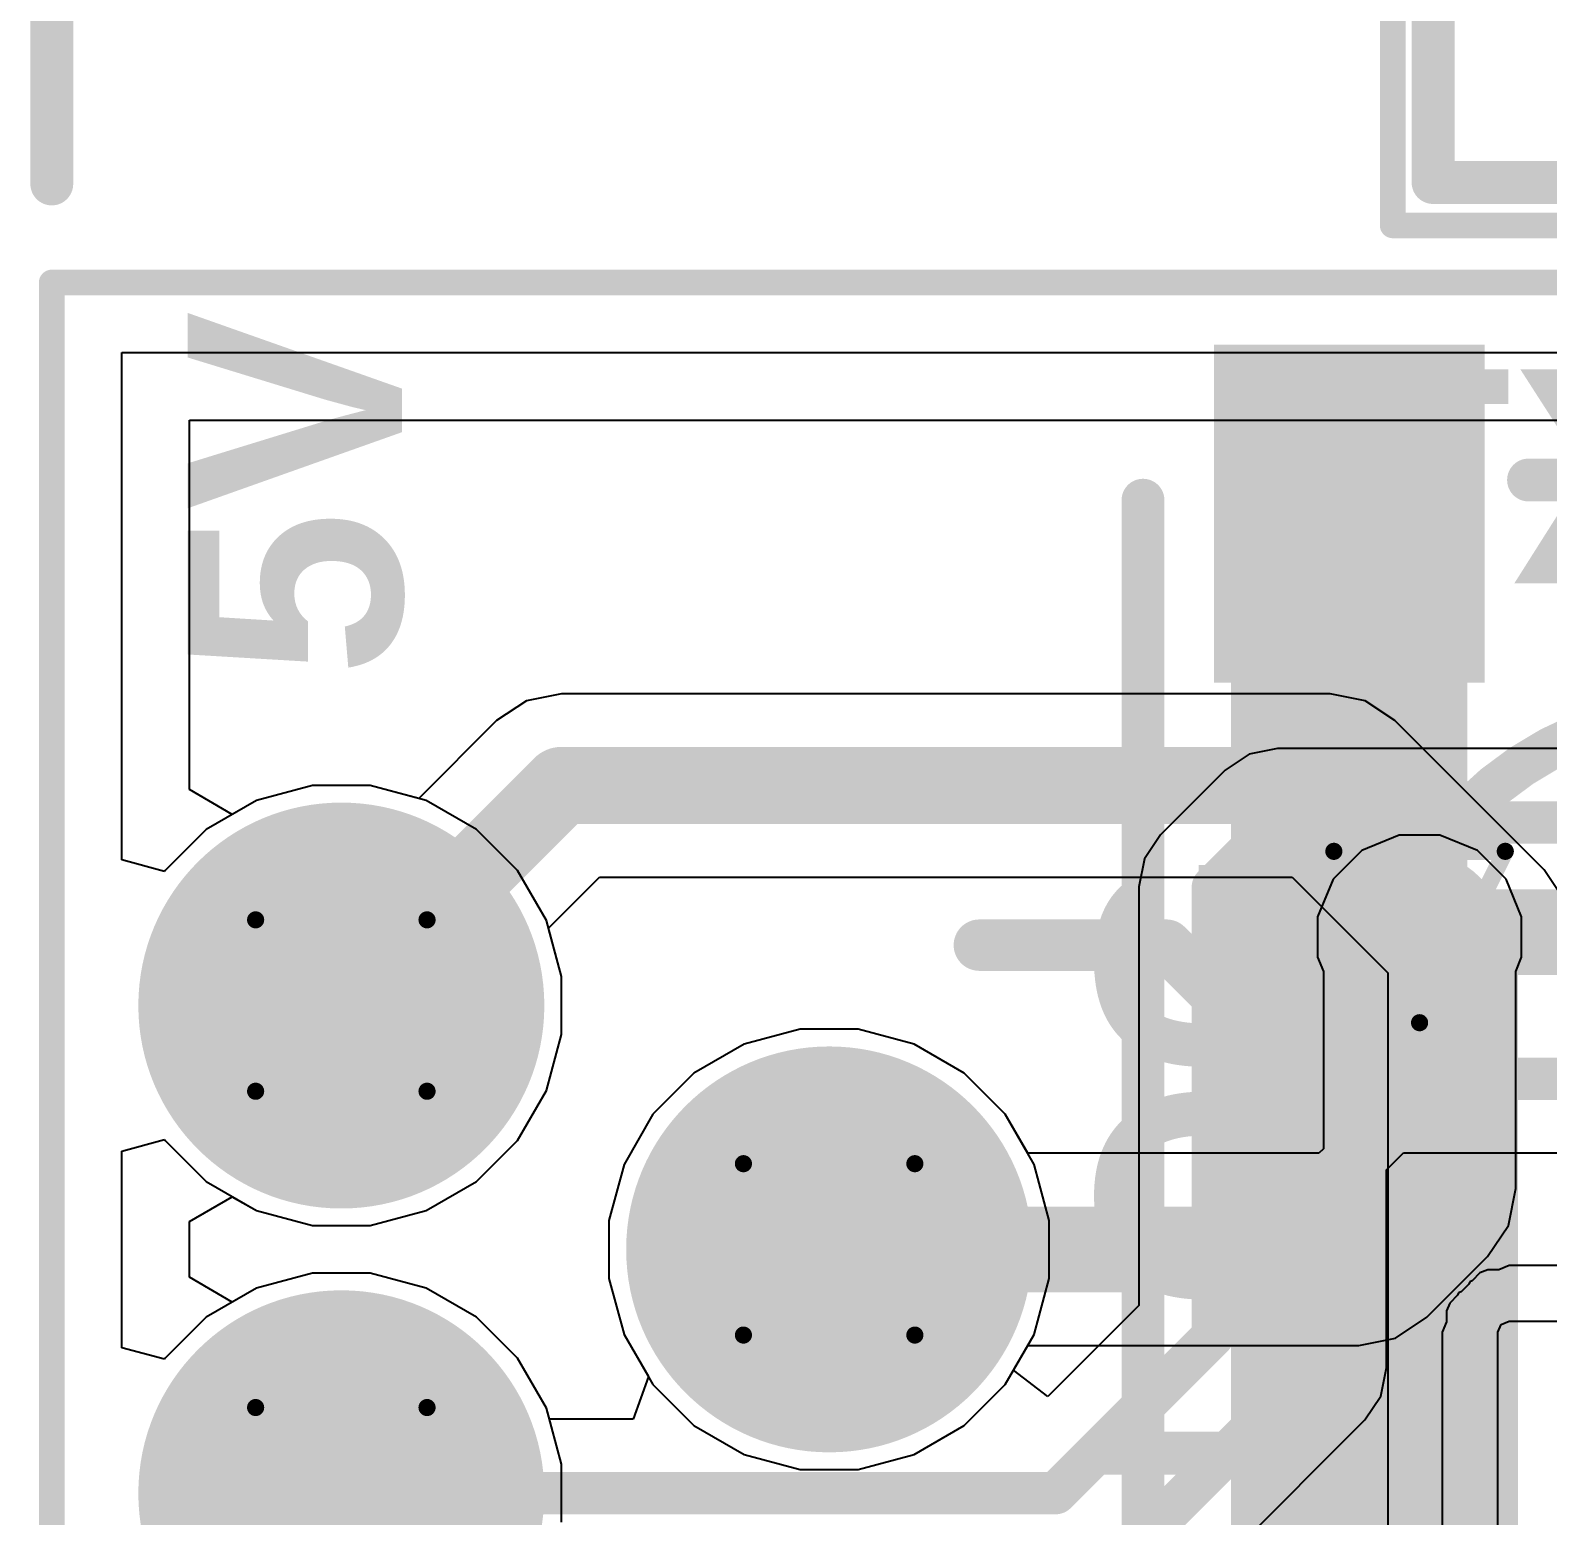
# Model space of a CAD drawing. Header units: inches. Extents: x -35 to 304, y -8 to 63.
# Drawn here: x -0.063 to 4.433, y 5.345 to 9.748 of the extents above; entities that cross this region are included whole.
import ezdxf

# ---------------------------------------------------------------- set-up
doc = ezdxf.new("R2010")
doc.units = ezdxf.units.IN
for name, color, linetype in [('Board Outline', 216, 'Continuous'), ('Bottom Layer', 5, 'Continuous'), ('Bottom Overlay', 54, 'Continuous'), ('Bottom Paste', 16, 'Continuous'), ('Bottom Solder', 6, 'Continuous'), ('Dimensions', 6, 'Continuous'), ('Drill Drawing', 1, 'Continuous'), ('Layer 2', 16, 'Continuous'), ('Layer 3', 76, 'Continuous'), ('Multi-Layer', 9, 'Continuous'), ('Pad Holes', 156, 'Continuous'), ('Top Layer', 1, 'Continuous'), ('Top Overlay', 2, 'Continuous'), ('Top Solder', 216, 'Continuous'), ('Via Holes', 16, 'Continuous')]:
    doc.layers.add(name, color=color, linetype=linetype)
doc.styles.add('Arial_Bold', font='', dxfattribs={"height": 0.2})
doc.styles.get('Arial_Bold').set_extended_font_data('Arial', bold=True)

# ---------------------------------------------------------------- blocks, each defined once
blk = doc.blocks.new('S______P____0_5___D___1')
at = {"layer": 'Bottom Layer'}
h = blk.add_hatch(color=5, dxfattribs=at)
edge = h.paths.add_edge_path()
edge.add_arc((0.7228, 1.4457), 0.5, 0, 360)
h = blk.add_hatch(color=5, dxfattribs=at)
edge = h.paths.add_edge_path()
edge.add_arc((2.1685, 1.4457), 0.5, 0, 360)
h = blk.add_hatch(color=5, dxfattribs=at)
edge = h.paths.add_edge_path()
edge.add_arc((3.6142, 1.4457), 0.5, 0, 360)
h = blk.add_hatch(color=5, dxfattribs=at)
edge = h.paths.add_edge_path()
edge.add_arc((0, 0), 0.5, 0, 360)
h = blk.add_hatch(color=5, dxfattribs=at)
edge = h.paths.add_edge_path()
edge.add_arc((1.4457, 0), 0.5, 0, 360)
h = blk.add_hatch(color=5, dxfattribs=at)
edge = h.paths.add_edge_path()
edge.add_arc((2.8913, 0), 0.5, 0, 360)
h = blk.add_hatch(color=5, dxfattribs=at)
edge = h.paths.add_edge_path()
edge.add_arc((4.337, 0), 0.5, 0, 360)
at = {"layer": 'Bottom Solder'}
h = blk.add_hatch(color=6, dxfattribs=at)
edge = h.paths.add_edge_path()
edge.add_arc((0.7228, 1.4457), 0.6016, 0, 360)
h = blk.add_hatch(color=6, dxfattribs=at)
edge = h.paths.add_edge_path()
edge.add_arc((2.1685, 1.4457), 0.6016, 0, 360)
h = blk.add_hatch(color=6, dxfattribs=at)
edge = h.paths.add_edge_path()
edge.add_arc((3.6142, 1.4457), 0.6016, 0, 360)
h = blk.add_hatch(color=6, dxfattribs=at)
edge = h.paths.add_edge_path()
edge.add_arc((0, 0), 0.6016, 0, 360)
h = blk.add_hatch(color=6, dxfattribs=at)
edge = h.paths.add_edge_path()
edge.add_arc((1.4457, 0), 0.6016, 0, 360)
h = blk.add_hatch(color=6, dxfattribs=at)
edge = h.paths.add_edge_path()
edge.add_arc((2.8913, 0), 0.6016, 0, 360)
h = blk.add_hatch(color=6, dxfattribs=at)
edge = h.paths.add_edge_path()
edge.add_arc((4.337, 0), 0.6016, 0, 360)
at = {"layer": 'Layer 2'}
h = blk.add_hatch(color=16, dxfattribs=at)
edge = h.paths.add_edge_path()
edge.add_arc((0.7228, 1.4457), 0.5, 0, 360)
h = blk.add_hatch(color=16, dxfattribs=at)
edge = h.paths.add_edge_path()
edge.add_arc((2.1685, 1.4457), 0.5, 0, 360)
h = blk.add_hatch(color=16, dxfattribs=at)
edge = h.paths.add_edge_path()
edge.add_arc((3.6142, 1.4457), 0.5, 0, 360)
h = blk.add_hatch(color=16, dxfattribs=at)
edge = h.paths.add_edge_path()
edge.add_arc((0, 0), 0.5, 0, 360)
h = blk.add_hatch(color=16, dxfattribs=at)
edge = h.paths.add_edge_path()
edge.add_arc((1.4457, 0), 0.5, 0, 360)
h = blk.add_hatch(color=16, dxfattribs=at)
edge = h.paths.add_edge_path()
edge.add_arc((2.8913, 0), 0.5, 0, 360)
h = blk.add_hatch(color=16, dxfattribs=at)
edge = h.paths.add_edge_path()
edge.add_arc((4.337, 0), 0.5, 0, 360)
at = {"layer": 'Layer 3'}
h = blk.add_hatch(color=76, dxfattribs=at)
edge = h.paths.add_edge_path()
edge.add_arc((0.7228, 1.4457), 0.5, 0, 360)
h = blk.add_hatch(color=76, dxfattribs=at)
edge = h.paths.add_edge_path()
edge.add_arc((2.1685, 1.4457), 0.5, 0, 360)
h = blk.add_hatch(color=76, dxfattribs=at)
edge = h.paths.add_edge_path()
edge.add_arc((3.6142, 1.4457), 0.5, 0, 360)
h = blk.add_hatch(color=76, dxfattribs=at)
edge = h.paths.add_edge_path()
edge.add_arc((0, 0), 0.5, 0, 360)
h = blk.add_hatch(color=76, dxfattribs=at)
edge = h.paths.add_edge_path()
edge.add_arc((1.4457, 0), 0.5, 0, 360)
h = blk.add_hatch(color=76, dxfattribs=at)
edge = h.paths.add_edge_path()
edge.add_arc((2.8913, 0), 0.5, 0, 360)
h = blk.add_hatch(color=76, dxfattribs=at)
edge = h.paths.add_edge_path()
edge.add_arc((4.337, 0), 0.5, 0, 360)
at = {"layer": 'Multi-Layer'}
h = blk.add_hatch(color=9, dxfattribs=at)
edge = h.paths.add_edge_path()
edge.add_arc((0.7228, 1.4457), 0.5, 0, 360)
h = blk.add_hatch(color=9, dxfattribs=at)
edge = h.paths.add_edge_path()
edge.add_arc((2.1685, 1.4457), 0.5, 0, 360)
h = blk.add_hatch(color=9, dxfattribs=at)
edge = h.paths.add_edge_path()
edge.add_arc((3.6142, 1.4457), 0.5, 0, 360)
h = blk.add_hatch(color=9, dxfattribs=at)
edge = h.paths.add_edge_path()
edge.add_arc((0, 0), 0.5, 0, 360)
h = blk.add_hatch(color=9, dxfattribs=at)
edge = h.paths.add_edge_path()
edge.add_arc((1.4457, 0), 0.5, 0, 360)
h = blk.add_hatch(color=9, dxfattribs=at)
edge = h.paths.add_edge_path()
edge.add_arc((2.8913, 0), 0.5, 0, 360)
h = blk.add_hatch(color=9, dxfattribs=at)
edge = h.paths.add_edge_path()
edge.add_arc((4.337, 0), 0.5, 0, 360)
at = {"layer": 'Pad Holes'}
h = blk.add_hatch(color=7, dxfattribs=at)
edge = h.paths.add_edge_path()
edge.add_arc((0.7228, 1.4457), 0.3, 0, 360)
h = blk.add_hatch(color=7, dxfattribs=at)
edge = h.paths.add_edge_path()
edge.add_arc((2.1685, 1.4457), 0.3, 0, 360)
h = blk.add_hatch(color=7, dxfattribs=at)
edge = h.paths.add_edge_path()
edge.add_arc((3.6142, 1.4457), 0.3, 0, 360)
h = blk.add_hatch(color=7, dxfattribs=at)
edge = h.paths.add_edge_path()
edge.add_arc((0, 0), 0.3, 0, 360)
h = blk.add_hatch(color=7, dxfattribs=at)
edge = h.paths.add_edge_path()
edge.add_arc((1.4457, 0), 0.3, 0, 360)
h = blk.add_hatch(color=7, dxfattribs=at)
edge = h.paths.add_edge_path()
edge.add_arc((2.8913, 0), 0.3, 0, 360)
h = blk.add_hatch(color=7, dxfattribs=at)
edge = h.paths.add_edge_path()
edge.add_arc((4.337, 0), 0.3, 0, 360)
at = {"layer": 'Top Layer'}
h = blk.add_hatch(color=1, dxfattribs=at)
edge = h.paths.add_edge_path()
edge.add_arc((0.7228, 1.4457), 0.5, 0, 360)
h = blk.add_hatch(color=1, dxfattribs=at)
edge = h.paths.add_edge_path()
edge.add_arc((2.1685, 1.4457), 0.5, 0, 360)
h = blk.add_hatch(color=1, dxfattribs=at)
edge = h.paths.add_edge_path()
edge.add_arc((3.6142, 1.4457), 0.5, 0, 360)
h = blk.add_hatch(color=1, dxfattribs=at)
edge = h.paths.add_edge_path()
edge.add_arc((0, 0), 0.5, 0, 360)
h = blk.add_hatch(color=1, dxfattribs=at)
edge = h.paths.add_edge_path()
edge.add_arc((1.4457, 0), 0.5, 0, 360)
h = blk.add_hatch(color=1, dxfattribs=at)
edge = h.paths.add_edge_path()
edge.add_arc((2.8913, 0), 0.5, 0, 360)
h = blk.add_hatch(color=1, dxfattribs=at)
edge = h.paths.add_edge_path()
edge.add_arc((4.337, 0), 0.5, 0, 360)
at = {"layer": 'Top Solder'}
h = blk.add_hatch(color=216, dxfattribs=at)
edge = h.paths.add_edge_path()
edge.add_arc((0.7228, 1.4457), 0.6016, 0, 360)
h = blk.add_hatch(color=216, dxfattribs=at)
edge = h.paths.add_edge_path()
edge.add_arc((2.1685, 1.4457), 0.6016, 0, 360)
h = blk.add_hatch(color=216, dxfattribs=at)
edge = h.paths.add_edge_path()
edge.add_arc((3.6142, 1.4457), 0.6016, 0, 360)
h = blk.add_hatch(color=216, dxfattribs=at)
edge = h.paths.add_edge_path()
edge.add_arc((0, 0), 0.6016, 0, 360)
h = blk.add_hatch(color=216, dxfattribs=at)
edge = h.paths.add_edge_path()
edge.add_arc((1.4457, 0), 0.6016, 0, 360)
h = blk.add_hatch(color=216, dxfattribs=at)
edge = h.paths.add_edge_path()
edge.add_arc((2.8913, 0), 0.6016, 0, 360)
h = blk.add_hatch(color=216, dxfattribs=at)
edge = h.paths.add_edge_path()
edge.add_arc((4.337, 0), 0.6016, 0, 360)
blk = doc.blocks.new('TSA016A2518A_B_2')
at = {"layer": 'Bottom Layer'}
for points in [[(-2.5501, 1.425), (-1.6501, 1.425), (-1.6501, 0.725), (-2.5501, 0.725)], [(1.6501, 1.425), (2.5501, 1.425), (2.5501, 0.725), (1.6501, 0.725)], [(-2.5501, -0.725), (-1.6501, -0.725), (-1.6501, -1.425), (-2.5501, -1.425)], [(1.6501, -0.725), (2.5501, -0.725), (2.5501, -1.425), (1.6501, -1.425)]]:
    blk.add_hatch(color=5, dxfattribs=at).paths.add_polyline_path(points)
at = {"layer": 'Bottom Paste'}
for points in [[(-2.5501, 1.425), (-1.6501, 1.425), (-1.6501, 0.725), (-2.5501, 0.725)], [(1.6501, 1.425), (2.5501, 1.425), (2.5501, 0.725), (1.6501, 0.725)], [(-2.5501, -0.725), (-1.6501, -0.725), (-1.6501, -1.425), (-2.5501, -1.425)], [(1.6501, -0.725), (2.5501, -0.725), (2.5501, -1.425), (1.6501, -1.425)]]:
    blk.add_hatch(color=16, dxfattribs=at).paths.add_polyline_path(points)
at = {"layer": 'Bottom Solder'}
for points in [[(-2.6009, 1.4758), (-1.5993, 1.4758), (-1.5993, 0.6742), (-2.6009, 0.6742)], [(1.5993, 1.4758), (2.6009, 1.4758), (2.6009, 0.6742), (1.5993, 0.6742)], [(-2.6009, -0.6742), (-1.5993, -0.6742), (-1.5993, -1.4758), (-2.6009, -1.4758)], [(1.5993, -0.6742), (2.6009, -0.6742), (2.6009, -1.4758), (1.5993, -1.4758)]]:
    blk.add_hatch(color=6, dxfattribs=at).paths.add_polyline_path(points)
at = {"layer": 'Bottom Overlay'}
for points in [[(-2.02, 1.6862, 0.127, 0.127, 0), (-1.3952, 1.6862, 0.127, 0.127, 0)], [(-1.3952, 1.6862, 0.127, 0.127, 0), (1.367, 1.6862, 0.127, 0.127, 0)], [(1.367, 1.6862, 0.127, 0.127, 0), (2.14, 1.6862, 0.127, 0.127, 0)], [(-0.508, -1.0161, 0.127, 0.127, -1), (-0.508, 1.0159, 0.127, 0.127, 0)], [(-0.508, 1.0159, 0.127, 0.127, 0), (0.508, 1.0159, 0.127, 0.127, 0)], [(0.508, 1.0159, 0.127, 0.127, -1), (0.508, -1.0161, 0.127, 0.127, 0)], [(-2.1999, 0.5437, 0.127, 0.127, 0), (-2.1999, -0.5439, 0.127, 0.127, 0)], [(2.1999, 0.5437, 0.127, 0.127, 0), (2.1999, -0.5439, 0.127, 0.127, 0)], [(-2.8956, -0.9652, 0.127, 0.127, 0), (-2.7686, -1.0922, 0.127, 0.127, 0)], [(-2.8956, -0.9652, 0.127, 0.127, 0), (-2.8956, -1.2192, 0.127, 0.127, 0)], [(-0.508, -1.0161, 0.127, 0.127, 0), (0.508, -1.0161, 0.127, 0.127, 0)], [(-2.7686, -1.0922, 0.127, 0.127, 0), (-2.8956, -1.2192, 0.127, 0.127, 0)], [(-2.06, -1.712, 0.127, 0.127, 0), (-1.3664, -1.712, 0.127, 0.127, 0)], [(-1.3664, -1.712, 0.127, 0.127, 0), (1.3664, -1.712, 0.127, 0.127, 0)], [(1.3664, -1.712, 0.127, 0.127, 0), (2.08, -1.712, 0.127, 0.127, 0)]]:
    blk.add_lwpolyline(points, format="xyseb", dxfattribs=at)
for points in [[(-2.0517, 1.6862, 0.0635, 0.0635, 1), (-1.9882, 1.6862, 0.0635, 0.0635, 1)], [(-1.427, 1.6862, 0.0635, 0.0635, 1), (-1.3635, 1.6862, 0.0635, 0.0635, 1)], [(-1.427, 1.6862, 0.0635, 0.0635, 1), (-1.3635, 1.6862, 0.0635, 0.0635, 1)], [(1.3352, 1.6862, 0.0635, 0.0635, 1), (1.3987, 1.6862, 0.0635, 0.0635, 1)], [(1.3352, 1.6862, 0.0635, 0.0635, 1), (1.3987, 1.6862, 0.0635, 0.0635, 1)], [(2.1083, 1.6862, 0.0635, 0.0635, 1), (2.1718, 1.6862, 0.0635, 0.0635, 1)], [(-0.5398, 1.0159, 0.0635, 0.0635, 1), (-0.4763, 1.0159, 0.0635, 0.0635, 1)], [(-0.5398, 1.0159, 0.0635, 0.0635, 1), (-0.4763, 1.0159, 0.0635, 0.0635, 1)], [(0.4763, 1.0159, 0.0635, 0.0635, 1), (0.5398, 1.0159, 0.0635, 0.0635, 1)], [(0.4763, 1.0159, 0.0635, 0.0635, 1), (0.5398, 1.0159, 0.0635, 0.0635, 1)], [(-2.2316, 0.5437, 0.0635, 0.0635, 1), (-2.1681, 0.5437, 0.0635, 0.0635, 1)], [(2.1681, 0.5437, 0.0635, 0.0635, 1), (2.2316, 0.5437, 0.0635, 0.0635, 1)], [(-2.2316, -0.5439, 0.0635, 0.0635, 1), (-2.1681, -0.5439, 0.0635, 0.0635, 1)], [(2.1681, -0.5439, 0.0635, 0.0635, 1), (2.2316, -0.5439, 0.0635, 0.0635, 1)], [(-2.9274, -0.9652, 0.0635, 0.0635, 1), (-2.8638, -0.9652, 0.0635, 0.0635, 1)], [(-2.9274, -0.9652, 0.0635, 0.0635, 1), (-2.8638, -0.9652, 0.0635, 0.0635, 1)], [(-0.5398, -1.0161, 0.0635, 0.0635, 1), (-0.4763, -1.0161, 0.0635, 0.0635, 1)], [(-0.5398, -1.0161, 0.0635, 0.0635, 1), (-0.4763, -1.0161, 0.0635, 0.0635, 1)], [(0.4763, -1.0161, 0.0635, 0.0635, 1), (0.5398, -1.0161, 0.0635, 0.0635, 1)], [(0.4763, -1.0161, 0.0635, 0.0635, 1), (0.5398, -1.0161, 0.0635, 0.0635, 1)], [(-2.8003, -1.0922, 0.0635, 0.0635, 1), (-2.7369, -1.0922, 0.0635, 0.0635, 1)], [(-2.8003, -1.0922, 0.0635, 0.0635, 1), (-2.7369, -1.0922, 0.0635, 0.0635, 1)], [(-2.9274, -1.2192, 0.0635, 0.0635, 1), (-2.8638, -1.2192, 0.0635, 0.0635, 1)], [(-2.9274, -1.2192, 0.0635, 0.0635, 1), (-2.8638, -1.2192, 0.0635, 0.0635, 1)], [(-2.0917, -1.712, 0.0635, 0.0635, 1), (-2.0282, -1.712, 0.0635, 0.0635, 1)], [(-1.3982, -1.712, 0.0635, 0.0635, 1), (-1.3347, -1.712, 0.0635, 0.0635, 1)], [(-1.3982, -1.712, 0.0635, 0.0635, 1), (-1.3347, -1.712, 0.0635, 0.0635, 1)], [(1.3347, -1.712, 0.0635, 0.0635, 1), (1.3982, -1.712, 0.0635, 0.0635, 1)], [(1.3347, -1.712, 0.0635, 0.0635, 1), (1.3982, -1.712, 0.0635, 0.0635, 1)], [(2.0483, -1.712, 0.0635, 0.0635, 1), (2.1118, -1.712, 0.0635, 0.0635, 1)]]:
    blk.add_lwpolyline(points, format="xyseb", close=True, dxfattribs=at)
blk = doc.blocks.new('TC2030_IDC__5')
at = {"layer": 'Pad Holes'}
h = blk.add_hatch(color=7, dxfattribs=at)
edge = h.paths.add_edge_path()
edge.add_arc((-2.54, 2.54), 1.1875, 0, 360)
at = {"layer": 'Top Overlay'}
for points in [[(-3.8608, 3.8608, 0.127, 0.127, 0), (-3.8608, -3.8608, 0.127, 0.127, 0)], [(-3.8608, 3.8608, 0.127, 0.127, 0), (3.2004, 3.8608, 0.127, 0.127, 0)]]:
    blk.add_lwpolyline(points, format="xyseb", dxfattribs=at)
blk.add_lwpolyline([(-3.89255, 3.8608, 0.0635, 0.0635, 1), (-3.82905, 3.8608, 0.0635, 0.0635, 1)], format="xyseb", close=True, dxfattribs=at)
blk.add_lwpolyline([(-3.89255, 3.8608, 0.0635, 0.0635, 1), (-3.82905, 3.8608, 0.0635, 0.0635, 1)], format="xyseb", close=True, dxfattribs=at)

msp = doc.modelspace()

# ---------------------------------------------------------------- hatches: boundary and pattern name
at = {"layer": 'Bottom Layer'}
msp.add_hatch(color=5, dxfattribs=at).paths.add_polyline_path([(3.495, 3.6646), (4.195, 3.6646), (4.195, 8.7648), (3.495, 8.7648)])
at = {"layer": 'Layer 2'}
h = msp.add_hatch(color=16, dxfattribs=at)
edge = h.paths.add_edge_path()
edge.add_arc((4.0534, 7.0599), 0.15, 0, 360)
at = {"layer": 'Top Layer'}
h = msp.add_hatch(color=1, dxfattribs=at)
edge = h.paths.add_edge_path()
edge.add_arc((4.0534, 7.0599), 0.15, 0, 360)
at = {"layer": 'Top Solder'}
h = msp.add_hatch(color=216, dxfattribs=at)
edge = h.paths.add_edge_path()
edge.add_arc((4.0534, 7.0599), 0.2516, 0, 360)
at = {"layer": 'Via Holes'}
h = msp.add_hatch(color=7, dxfattribs=at)
edge = h.paths.add_edge_path()
edge.add_arc((4.0534, 7.0599), 0.075, 0, 360)

# ---------------------------------------------------------------- linework, layer by layer
at = {"layer": 'Board Outline'}
for points in [[(3.9738, 9.1694, 0.0762, 0.0762, 0), (3.9738, 16.4835, 0.0762, 0.0762, 0)], [(3.9738, 9.1694, 0.0762, 0.0762, 0), (6.1425, 9.1694, 0.0762, 0.0762, 0)], [(0, 0, 0.0762, 0.0762, 0), (0, 9, 0.0762, 0.0762, 0)], [(0, 9, 0.0762, 0.0762, 0), (6.1425, 9, 0.0762, 0.0762, 0)]]:
    msp.add_lwpolyline(points, format="xyseb", dxfattribs=at)
for points in [[(3.9548, 9.1694, 0.0381, 0.0381, 1), (3.9929, 9.1694, 0.0381, 0.0381, 1)], [(3.9548, 9.1694, 0.0381, 0.0381, 1), (3.9929, 9.1694, 0.0381, 0.0381, 1)], [(-0.019, 9, 0.0381, 0.0381, 1), (0.0191, 9, 0.0381, 0.0381, 1)], [(-0.019, 9, 0.0381, 0.0381, 1), (0.0191, 9, 0.0381, 0.0381, 1)]]:
    msp.add_lwpolyline(points, format="xyseb", close=True, dxfattribs=at)
at = {"layer": 'Bottom Layer'}
for points in [[(3.845, 6.8516, 0.254, 0.254, 0), (4.068, 7.0746, 0.254, 0.254, 0)], [(4.068, 7.0746, 0.254, 0.254, 0), (7.4702, 7.0746, 0.254, 0.254, 0)], [(3.845, 6.2147, 0.254, 0.254, 0), (3.845, 6.8516, 0.254, 0.254, 0)]]:
    msp.add_lwpolyline(points, format="xyseb", dxfattribs=at)
for points in [[(4.0045, 7.0746, 0.127, 0.127, 1), (4.1315, 7.0746, 0.127, 0.127, 1)], [(4.0045, 7.0746, 0.127, 0.127, 1), (4.1315, 7.0746, 0.127, 0.127, 1)], [(3.7815, 6.8516, 0.127, 0.127, 1), (3.9085, 6.8516, 0.127, 0.127, 1)], [(3.7815, 6.8516, 0.127, 0.127, 1), (3.9085, 6.8516, 0.127, 0.127, 1)], [(3.7815, 6.2147, 0.127, 0.127, 1), (3.9085, 6.2147, 0.127, 0.127, 1)]]:
    msp.add_lwpolyline(points, format="xyseb", close=True, dxfattribs=at)
at = {"layer": 'Dimensions'}
msp.add_lwpolyline([(0, 9.2921, 0.127, 0.127, 0), (0, 17.8054, 0.127, 0.127, 0)], format="xyseb", dxfattribs=at)
msp.add_lwpolyline([(-0.0317, 9.2921, 0.0635, 0.0635, 1), (0.0318, 9.2921, 0.0635, 0.0635, 1)], format="xyseb", close=True, dxfattribs=at)
at = {"layer": 'Drill Drawing'}
for points in [[(3.7994, 7.3139, 0.0508, 0.0508, 0), (4.3074, 7.3139, 0.0508, 0.0508, 0)], [(3.7994, 7.3139, 0.0508, 0.0508, 0), (4.0534, 6.8059, 0.0508, 0.0508, 0)], [(4.0534, 6.8059, 0.0508, 0.0508, 0), (4.3074, 7.3139, 0.0508, 0.0508, 0)], [(0.6041, 7.1108, 0.0508, 0.0508, 0), (1.1121, 7.1108, 0.0508, 0.0508, 0)], [(0.6041, 6.6028, 0.0508, 0.0508, 0), (0.6041, 7.1108, 0.0508, 0.0508, 0)], [(1.1121, 6.6028, 0.0508, 0.0508, 0), (1.1121, 7.1108, 0.0508, 0.0508, 0)], [(0.6041, 6.6028, 0.0508, 0.0508, 0), (1.1121, 6.6028, 0.0508, 0.0508, 0)], [(2.0497, 6.388, 0.0508, 0.0508, 0), (2.5577, 6.388, 0.0508, 0.0508, 0)], [(2.0497, 5.88, 0.0508, 0.0508, 0), (2.0497, 6.388, 0.0508, 0.0508, 0)], [(2.5577, 5.88, 0.0508, 0.0508, 0), (2.5577, 6.388, 0.0508, 0.0508, 0)], [(2.0497, 5.88, 0.0508, 0.0508, 0), (2.5577, 5.88, 0.0508, 0.0508, 0)], [(0.6041, 5.6652, 0.0508, 0.0508, 0), (1.1121, 5.6652, 0.0508, 0.0508, 0)], [(0.6041, 5.1572, 0.0508, 0.0508, 0), (0.6041, 5.6652, 0.0508, 0.0508, 0)], [(1.1121, 5.1572, 0.0508, 0.0508, 0), (1.1121, 5.6652, 0.0508, 0.0508, 0)]]:
    msp.add_lwpolyline(points, format="xyseb", dxfattribs=at)
for points in [[(3.7867, 7.3139, 0.0254, 0.0254, 1), (3.8121, 7.3139, 0.0254, 0.0254, 1)], [(3.7867, 7.3139, 0.0254, 0.0254, 1), (3.8121, 7.3139, 0.0254, 0.0254, 1)], [(4.2947, 7.3139, 0.0254, 0.0254, 1), (4.3201, 7.3139, 0.0254, 0.0254, 1)], [(4.2947, 7.3139, 0.0254, 0.0254, 1), (4.3201, 7.3139, 0.0254, 0.0254, 1)], [(0.5914, 7.1108, 0.0254, 0.0254, 1), (0.6168, 7.1108, 0.0254, 0.0254, 1)], [(0.5914, 7.1108, 0.0254, 0.0254, 1), (0.6168, 7.1108, 0.0254, 0.0254, 1)], [(1.0994, 7.1108, 0.0254, 0.0254, 1), (1.1248, 7.1108, 0.0254, 0.0254, 1)], [(1.0994, 7.1108, 0.0254, 0.0254, 1), (1.1248, 7.1108, 0.0254, 0.0254, 1)], [(4.0407, 6.8059, 0.0254, 0.0254, 1), (4.0661, 6.8059, 0.0254, 0.0254, 1)], [(4.0407, 6.8059, 0.0254, 0.0254, 1), (4.0661, 6.8059, 0.0254, 0.0254, 1)], [(0.5914, 6.6028, 0.0254, 0.0254, 1), (0.6168, 6.6028, 0.0254, 0.0254, 1)], [(0.5914, 6.6028, 0.0254, 0.0254, 1), (0.6168, 6.6028, 0.0254, 0.0254, 1)], [(1.0994, 6.6028, 0.0254, 0.0254, 1), (1.1248, 6.6028, 0.0254, 0.0254, 1)], [(1.0994, 6.6028, 0.0254, 0.0254, 1), (1.1248, 6.6028, 0.0254, 0.0254, 1)], [(2.037, 6.388, 0.0254, 0.0254, 1), (2.0624, 6.388, 0.0254, 0.0254, 1)], [(2.037, 6.388, 0.0254, 0.0254, 1), (2.0624, 6.388, 0.0254, 0.0254, 1)], [(2.545, 6.388, 0.0254, 0.0254, 1), (2.5704, 6.388, 0.0254, 0.0254, 1)], [(2.545, 6.388, 0.0254, 0.0254, 1), (2.5704, 6.388, 0.0254, 0.0254, 1)], [(2.037, 5.88, 0.0254, 0.0254, 1), (2.0624, 5.88, 0.0254, 0.0254, 1)], [(2.037, 5.88, 0.0254, 0.0254, 1), (2.0624, 5.88, 0.0254, 0.0254, 1)], [(2.545, 5.88, 0.0254, 0.0254, 1), (2.5704, 5.88, 0.0254, 0.0254, 1)], [(2.545, 5.88, 0.0254, 0.0254, 1), (2.5704, 5.88, 0.0254, 0.0254, 1)], [(0.5914, 5.6652, 0.0254, 0.0254, 1), (0.6168, 5.6652, 0.0254, 0.0254, 1)], [(0.5914, 5.6652, 0.0254, 0.0254, 1), (0.6168, 5.6652, 0.0254, 0.0254, 1)], [(1.0994, 5.6652, 0.0254, 0.0254, 1), (1.1248, 5.6652, 0.0254, 0.0254, 1)], [(1.0994, 5.6652, 0.0254, 0.0254, 1), (1.1248, 5.6652, 0.0254, 0.0254, 1)]]:
    msp.add_lwpolyline(points, format="xyseb", close=True, dxfattribs=at)
at = {"layer": 'Layer 2'}
for p, q in [((0.4078, 7.4969), (0.4078, 8.5922)), ((0.4078, 8.5922), (4.9544, 8.5922)), ((3.5481, 7.6019), (3.477, 7.5544)), ((3.6319, 7.6186), (3.5481, 7.6019)), ((5.0604, 7.6186), (3.6319, 7.6186)), ((3.477, 7.5544), (3.2857, 7.3632)), ((3.477, 7.5544), (3.477, 7.5544)), ((0.7722, 7.5092), (0.6063, 7.4648)), ((0.944, 7.5092), (0.7722, 7.5092)), ((1.1099, 7.4648), (0.944, 7.5092)), ((0.5348, 7.4235), (0.4078, 7.4969)), ((0.6063, 7.4648), (0.5348, 7.4235)), ((1.2587, 7.3789), (1.1099, 7.4648)), ((1.3801, 7.2574), (1.2587, 7.3789)), ((3.2857, 7.3632), (3.2383, 7.2921)), ((3.2383, 7.2921), (3.2216, 7.2083)), ((1.466, 7.1087), (1.3801, 7.2574)), ((3.2216, 7.2083), (3.2216, 5.9675)), ((1.5105, 6.9427), (1.466, 7.1087)), ((1.5105, 6.7709), (1.5105, 6.9427)), ((1.466, 6.605), (1.5105, 6.7709)), ((2.2178, 6.7864), (2.0519, 6.7419)), ((2.3896, 6.7864), (2.2178, 6.7864)), ((2.5556, 6.7419), (2.3896, 6.7864)), ((2.0519, 6.7419), (1.9032, 6.6561)), ((2.7043, 6.6561), (2.5556, 6.7419)), ((1.9032, 6.6561), (1.7817, 6.5346)), ((2.8258, 6.5346), (2.7043, 6.6561)), ((1.3801, 6.4563), (1.466, 6.605)), ((1.7817, 6.5346), (1.6958, 6.3858)), ((2.9117, 6.3858), (2.8258, 6.5346)), ((1.2587, 6.3348), (1.3801, 6.4563)), ((1.6958, 6.3858), (1.6513, 6.2199)), ((2.9561, 6.2199), (2.9117, 6.3858)), ((3.9552, 6.3698), (4.0059, 6.4205)), ((4.0059, 6.4205), (5.1389, 6.4205)), ((3.9552, 5.7833), (3.9552, 6.3698)), ((1.1099, 6.2489), (1.2587, 6.3348)), ((0.4078, 6.2168), (0.5348, 6.2901)), ((0.5348, 6.2901), (0.6063, 6.2489)), ((0.4078, 6.0512), (0.4078, 6.2168)), ((0.6063, 6.2489), (0.7722, 6.2044)), ((0.944, 6.2044), (1.1099, 6.2489)), ((1.6513, 6.2199), (1.6513, 6.0481)), ((2.9561, 6.0481), (2.9561, 6.2199)), ((0.7722, 6.2044), (0.944, 6.2044)), ((4.2554, 6.0738), (4.2322, 6.0642)), ((4.2882, 6.0738), (4.2554, 6.0738)), ((4.3186, 6.0863), (4.2882, 6.0738)), ((5.154, 6.0863), (4.3186, 6.0863)), ((0.5348, 5.9779), (0.4078, 6.0512)), ((0.7722, 6.0636), (0.6063, 6.0191)), ((0.944, 6.0636), (0.7722, 6.0636)), ((1.1099, 6.0191), (0.944, 6.0636)), ((1.6513, 6.0481), (1.6958, 5.8822)), ((2.9117, 5.8822), (2.9561, 6.0481)), ((4.199, 6.0309), (4.1762, 6.0082)), ((4.2019, 6.038), (4.199, 6.0309)), ((4.209, 6.041), (4.2019, 6.038)), ((4.2322, 6.0642), (4.209, 6.041)), ((0.6063, 6.0191), (0.5348, 5.9779)), ((1.2587, 5.9332), (1.1099, 6.0191)), ((4.1662, 5.9981), (4.143, 5.9749)), ((4.1691, 6.0052), (4.1662, 5.9981)), ((4.1762, 6.0082), (4.1691, 6.0052)), ((3.2216, 5.9675), (2.9519, 5.6978)), ((4.143, 5.9749), (4.1333, 5.9517)), ((4.1333, 5.9517), (4.1333, 5.9189)), ((1.3801, 5.8118), (1.2587, 5.9332)), ((4.1333, 5.9189), (4.1208, 5.8886)), ((4.2857, 5.8886), (4.2954, 5.9118)), ((4.2954, 5.9118), (4.3186, 5.9214)), ((4.3186, 5.9214), (5.154, 5.9214)), ((1.6958, 5.8822), (1.7679, 5.7573)), ((2.8503, 5.7758), (2.9117, 5.8822)), ((4.1208, 5.8886), (4.1208, 1.2162)), ((4.2857, 1.2162), (4.2857, 5.8886)), ((1.466, 5.663), (1.3801, 5.8118)), ((1.7679, 5.7573), (1.7234, 5.6303)), ((2.9519, 5.6978), (2.8503, 5.7758)), ((3.9385, 5.6994), (3.9552, 5.7833)), ((3.891, 5.6283), (3.9385, 5.6994)), ((1.4748, 5.6303), (1.466, 5.663)), ((1.7234, 5.6303), (1.4748, 5.6303)), ((3.4063, 5.1436), (3.891, 5.6283))]:
    msp.add_line(p, q, dxfattribs=at)
for points in [[(3.4407, 7.2083, 0.125, 0.125, 0), (3.6319, 7.3995, 0.125, 0.125, 0)], [(3.6319, 7.3995, 0.125, 0.125, 0), (5.185, 7.3995, 0.125, 0.125, 0)], [(3.4407, 5.8768, 0.125, 0.125, 0), (3.4407, 7.2083, 0.125, 0.125, 0)], [(4.0534, 7.0599, 0.125, 0.125, 0), (5.171, 7.0599, 0.125, 0.125, 0)], [(3.7361, 6.4605, 0.125, 0.125, 0), (3.9151, 6.6396, 0.125, 0.125, 0)], [(3.9151, 6.6396, 0.125, 0.125, 0), (5.2296, 6.6396, 0.125, 0.125, 0)], [(3.7361, 5.7833, 0.125, 0.125, 0), (3.7361, 6.4605, 0.125, 0.125, 0)], [(2.9751, 5.4112, 0.125, 0.125, 0), (3.4407, 5.8768, 0.125, 0.125, 0)], [(3.1872, 5.2343, 0.125, 0.125, 0), (3.7361, 5.7833, 0.125, 0.125, 0)], [(0.8581, 5.4112, 0.125, 0.125, 0), (2.9751, 5.4112, 0.125, 0.125, 0)]]:
    msp.add_lwpolyline(points, format="xyseb", dxfattribs=at)
for points in [[(3.6007, 7.3995, 0.0625, 0.0625, 1), (3.6632, 7.3995, 0.0625, 0.0625, 1)], [(3.6007, 7.3995, 0.0625, 0.0625, 1), (3.6632, 7.3995, 0.0625, 0.0625, 1)], [(3.4094, 7.2083, 0.0625, 0.0625, 1), (3.4719, 7.2083, 0.0625, 0.0625, 1)], [(3.4094, 7.2083, 0.0625, 0.0625, 1), (3.4719, 7.2083, 0.0625, 0.0625, 1)], [(4.0221, 7.0599, 0.0625, 0.0625, 1), (4.0846, 7.0599, 0.0625, 0.0625, 1)], [(3.8839, 6.6396, 0.0625, 0.0625, 1), (3.9464, 6.6396, 0.0625, 0.0625, 1)], [(3.8839, 6.6396, 0.0625, 0.0625, 1), (3.9464, 6.6396, 0.0625, 0.0625, 1)], [(3.7048, 6.4605, 0.0625, 0.0625, 1), (3.7673, 6.4605, 0.0625, 0.0625, 1)], [(3.7048, 6.4605, 0.0625, 0.0625, 1), (3.7673, 6.4605, 0.0625, 0.0625, 1)], [(3.4094, 5.8768, 0.0625, 0.0625, 1), (3.4719, 5.8768, 0.0625, 0.0625, 1)], [(3.4094, 5.8768, 0.0625, 0.0625, 1), (3.4719, 5.8768, 0.0625, 0.0625, 1)], [(3.7048, 5.7833, 0.0625, 0.0625, 1), (3.7673, 5.7833, 0.0625, 0.0625, 1)], [(3.7048, 5.7833, 0.0625, 0.0625, 1), (3.7673, 5.7833, 0.0625, 0.0625, 1)], [(0.8268, 5.4112, 0.0625, 0.0625, 1), (0.8893, 5.4112, 0.0625, 0.0625, 1)], [(2.9438, 5.4112, 0.0625, 0.0625, 1), (3.0063, 5.4112, 0.0625, 0.0625, 1)], [(2.9438, 5.4112, 0.0625, 0.0625, 1), (3.0063, 5.4112, 0.0625, 0.0625, 1)]]:
    msp.add_lwpolyline(points, format="xyseb", close=True, dxfattribs=at)
at = {"layer": 'Layer 3'}
for p, q in [((0.4078, 7.4969), (0.4078, 8.5922)), ((0.4078, 8.5922), (4.7555, 8.5922)), ((1.5105, 7.7812), (1.4064, 7.7605)), ((3.7881, 7.7812), (1.5105, 7.7812)), ((1.5105, 7.7812), (1.5105, 7.7812)), ((3.8922, 7.7605), (3.7881, 7.7812)), ((1.4064, 7.7605), (1.3182, 7.7015)), ((3.9804, 7.7015), (3.8922, 7.7605)), ((1.3182, 7.7015), (1.0875, 7.4708)), ((4.4231, 7.2588), (3.9804, 7.7015)), ((0.7722, 7.5092), (0.6063, 7.4648)), ((0.944, 7.5092), (0.7722, 7.5092)), ((1.0875, 7.4708), (0.944, 7.5092)), ((0.5348, 7.4235), (0.4078, 7.4969)), ((0.6063, 7.4648), (0.5348, 7.4235)), ((4.482, 7.1706), (4.4231, 7.2588)), ((4.4231, 7.2588), (4.4231, 7.2588)), ((1.472, 7.0862), (1.6231, 7.2373)), ((1.6231, 7.2373), (3.6755, 7.2373)), ((3.6755, 7.2373), (3.9589, 6.9539)), ((1.5105, 6.9427), (1.472, 7.0862)), ((1.5105, 6.7709), (1.5105, 6.9427)), ((3.9589, 6.9539), (3.9589, 4.8977)), ((1.466, 6.605), (1.5105, 6.7709)), ((2.2178, 6.7864), (2.0519, 6.7419)), ((2.3896, 6.7864), (2.2178, 6.7864)), ((2.5556, 6.7419), (2.3896, 6.7864)), ((2.0519, 6.7419), (1.9032, 6.6561)), ((2.7043, 6.6561), (2.5556, 6.7419)), ((1.9032, 6.6561), (1.7817, 6.5346)), ((2.8258, 6.5346), (2.7043, 6.6561)), ((1.3801, 6.4563), (1.466, 6.605)), ((1.7817, 6.5346), (1.6958, 6.3858)), ((2.9117, 6.3858), (2.8258, 6.5346)), ((1.2587, 6.3348), (1.3801, 6.4563)), ((1.6958, 6.3858), (1.6513, 6.2199)), ((2.9561, 6.2199), (2.9117, 6.3858)), ((1.1099, 6.2489), (1.2587, 6.3348)), ((0.4078, 6.2168), (0.5348, 6.2901)), ((0.5348, 6.2901), (0.6063, 6.2489)), ((0.4078, 6.0512), (0.4078, 6.2168)), ((0.6063, 6.2489), (0.7722, 6.2044)), ((0.944, 6.2044), (1.1099, 6.2489)), ((1.6513, 6.2199), (1.6513, 6.0481)), ((2.9561, 6.0481), (2.9561, 6.2199)), ((0.7722, 6.2044), (0.944, 6.2044)), ((0.5348, 5.9779), (0.4078, 6.0512)), ((0.7722, 6.0636), (0.6063, 6.0191)), ((0.944, 6.0636), (0.7722, 6.0636)), ((1.1099, 6.0191), (0.944, 6.0636)), ((1.6513, 6.0481), (1.6958, 5.8822)), ((2.9117, 5.8822), (2.9561, 6.0481)), ((0.6063, 6.0191), (0.5348, 5.9779)), ((1.2587, 5.9332), (1.1099, 6.0191)), ((1.3801, 5.8118), (1.2587, 5.9332)), ((1.6958, 5.8822), (1.7817, 5.7334)), ((2.8258, 5.7334), (2.9117, 5.8822)), ((1.466, 5.663), (1.3801, 5.8118)), ((1.7817, 5.7334), (1.9032, 5.612)), ((2.7043, 5.612), (2.8258, 5.7334)), ((1.5105, 5.4971), (1.466, 5.663)), ((1.9032, 5.612), (2.0519, 5.5261)), ((2.5556, 5.5261), (2.7043, 5.612)), ((1.5105, 5.3253), (1.5105, 5.4971)), ((2.0519, 5.5261), (2.2178, 5.4816)), ((2.3896, 5.4816), (2.5556, 5.5261)), ((2.2178, 5.4816), (2.3896, 5.4816))]:
    msp.add_line(p, q, dxfattribs=at)
for points in [[(0.8581, 6.8568, 0.2286, 0.2286, 0), (1.5105, 7.5092, 0.2286, 0.2286, 0)], [(1.5105, 7.5092, 0.2286, 0.2286, 0), (3.7881, 7.5092, 0.2286, 0.2286, 0)], [(3.7881, 7.5092, 0.2286, 0.2286, 0), (4.2308, 7.0665, 0.2286, 0.2286, 0)], [(4.2308, 3.7242, 0.2286, 0.2286, 0), (4.2308, 7.0665, 0.2286, 0.2286, 0)]]:
    msp.add_lwpolyline(points, format="xyseb", dxfattribs=at)
for points in [[(1.4533, 7.5092, 0.1143, 0.1143, 1), (1.5676, 7.5092, 0.1143, 0.1143, 1)], [(1.4533, 7.5092, 0.1143, 0.1143, 1), (1.5676, 7.5092, 0.1143, 0.1143, 1)], [(3.731, 7.5092, 0.1143, 0.1143, 1), (3.8453, 7.5092, 0.1143, 0.1143, 1)], [(3.731, 7.5092, 0.1143, 0.1143, 1), (3.8453, 7.5092, 0.1143, 0.1143, 1)], [(4.1737, 7.0665, 0.1143, 0.1143, 1), (4.288, 7.0665, 0.1143, 0.1143, 1)], [(4.1737, 7.0665, 0.1143, 0.1143, 1), (4.288, 7.0665, 0.1143, 0.1143, 1)], [(0.8009, 6.8568, 0.1143, 0.1143, 1), (0.9152, 6.8568, 0.1143, 0.1143, 1)]]:
    msp.add_lwpolyline(points, format="xyseb", close=True, dxfattribs=at)
at = {"layer": 'Top Layer'}
for p, q in [((0.2072, 7.2883), (0.2072, 8.7929)), ((0.2072, 8.7929), (4.8035, 8.7929)), ((0.7722, 7.5092), (0.6063, 7.4648)), ((0.944, 7.5092), (0.7722, 7.5092)), ((1.1099, 7.4648), (0.944, 7.5092)), ((0.6063, 7.4648), (0.4575, 7.3789)), ((1.2587, 7.3789), (1.1099, 7.4648)), ((0.4575, 7.3789), (0.336, 7.2574)), ((1.3801, 7.2574), (1.2587, 7.3789)), ((3.9932, 7.3623), (3.8821, 7.3163)), ((4.1135, 7.3623), (3.9932, 7.3623)), ((4.2247, 7.3163), (4.1135, 7.3623)), ((0.3342, 7.2542), (0.2072, 7.2883)), ((3.8821, 7.3163), (3.797, 7.2312)), ((4.3097, 7.2312), (4.2247, 7.3163)), ((0.336, 7.2574), (0.3342, 7.2542)), ((1.466, 7.1087), (1.3801, 7.2574)), ((3.797, 7.2312), (3.751, 7.1201)), ((4.3558, 7.1201), (4.3097, 7.2312)), ((1.5105, 6.9427), (1.466, 7.1087)), ((3.751, 7.1201), (3.751, 6.9998)), ((4.3558, 6.9998), (4.3558, 7.1201)), ((3.751, 6.9998), (3.7685, 6.9574)), ((4.3382, 6.9574), (4.3558, 6.9998)), ((1.5105, 6.7709), (1.5105, 6.9427)), ((3.7685, 6.9574), (3.7685, 6.4322)), ((4.3382, 6.3142), (4.3382, 6.9574)), ((1.466, 6.605), (1.5105, 6.7709)), ((2.2178, 6.7864), (2.0519, 6.7419)), ((2.3896, 6.7864), (2.2178, 6.7864)), ((2.5556, 6.7419), (2.3896, 6.7864)), ((2.0519, 6.7419), (1.9032, 6.6561)), ((2.7043, 6.6561), (2.5556, 6.7419)), ((1.9032, 6.6561), (1.7817, 6.5346)), ((2.8258, 6.5346), (2.7043, 6.6561)), ((1.3801, 6.4563), (1.466, 6.605)), ((1.7817, 6.5346), (1.6958, 6.3858)), ((2.8926, 6.4189), (2.8258, 6.5346)), ((0.2072, 6.4254), (0.3342, 6.4594)), ((0.3342, 6.4594), (0.336, 6.4563)), ((0.336, 6.4563), (0.4575, 6.3348)), ((1.2587, 6.3348), (1.3801, 6.4563)), ((3.7685, 6.4322), (3.7552, 6.4189)), ((0.2072, 5.8426), (0.2072, 6.4254)), ((1.6958, 6.3858), (1.6513, 6.2199)), ((3.7552, 6.4189), (2.8926, 6.4189)), ((0.4575, 6.3348), (0.6063, 6.2489)), ((1.1099, 6.2489), (1.2587, 6.3348)), ((4.3166, 6.2051), (4.3382, 6.3142)), ((4.3382, 6.3142), (4.3382, 6.3142)), ((0.6063, 6.2489), (0.7722, 6.2044)), ((0.944, 6.2044), (1.1099, 6.2489)), ((1.6513, 6.2199), (1.6513, 6.0481)), ((4.2548, 6.1127), (4.3166, 6.2051)), ((0.7722, 6.2044), (0.944, 6.2044)), ((4.0747, 5.9326), (4.2548, 6.1127)), ((4.2548, 6.1127), (4.2548, 6.1127)), ((0.7722, 6.0636), (0.6063, 6.0191)), ((0.944, 6.0636), (0.7722, 6.0636)), ((1.1099, 6.0191), (0.944, 6.0636)), ((1.6513, 6.0481), (1.6958, 5.8822)), ((0.6063, 6.0191), (0.4575, 5.9332)), ((1.2587, 5.9332), (1.1099, 6.0191)), ((0.4575, 5.9332), (0.336, 5.8118)), ((1.3801, 5.8118), (1.2587, 5.9332)), ((3.9822, 5.8708), (4.0747, 5.9326)), ((1.6958, 5.8822), (1.7817, 5.7334)), ((2.8258, 5.7334), (2.8926, 5.8491)), ((2.8926, 5.8491), (3.8732, 5.8491)), ((3.8732, 5.8491), (3.9822, 5.8708)), ((3.8732, 5.8491), (3.8732, 5.8491)), ((0.3342, 5.8086), (0.2072, 5.8426)), ((0.336, 5.8118), (0.3342, 5.8086)), ((1.466, 5.663), (1.3801, 5.8118)), ((1.7817, 5.7334), (1.9032, 5.612)), ((2.7043, 5.612), (2.8258, 5.7334)), ((1.5105, 5.4971), (1.466, 5.663)), ((1.9032, 5.612), (2.0519, 5.5261)), ((2.5556, 5.5261), (2.7043, 5.612)), ((1.5105, 5.3253), (1.5105, 5.4971)), ((2.0519, 5.5261), (2.2178, 5.4816)), ((2.3896, 5.4816), (2.5556, 5.5261)), ((2.2178, 5.4816), (2.3896, 5.4816))]:
    msp.add_line(p, q, dxfattribs=at)
for points in [[(4.0534, 6.3142, 0.254, 0.254, 0), (4.0534, 7.0487, 0.254, 0.254, 0)], [(3.8732, 6.134, 0.254, 0.254, 0), (4.0534, 6.3142, 0.254, 0.254, 0)], [(2.3037, 6.134, 0.254, 0.254, 0), (3.8732, 6.134, 0.254, 0.254, 0)]]:
    msp.add_lwpolyline(points, format="xyseb", dxfattribs=at)
for points in [[(3.9899, 7.0487, 0.127, 0.127, 1), (4.1169, 7.0487, 0.127, 0.127, 1)], [(3.9899, 6.3142, 0.127, 0.127, 1), (4.1169, 6.3142, 0.127, 0.127, 1)], [(3.9899, 6.3142, 0.127, 0.127, 1), (4.1169, 6.3142, 0.127, 0.127, 1)], [(2.2402, 6.134, 0.127, 0.127, 1), (2.3672, 6.134, 0.127, 0.127, 1)], [(3.8097, 6.134, 0.127, 0.127, 1), (3.9367, 6.134, 0.127, 0.127, 1)], [(3.8097, 6.134, 0.127, 0.127, 1), (3.9367, 6.134, 0.127, 0.127, 1)]]:
    msp.add_lwpolyline(points, format="xyseb", close=True, dxfattribs=at)
at = {"layer": 'Top Overlay'}
for points in [[(2.7489, 7.0358, 0.1524, 0.1524, 0), (3.3035, 7.0358, 0.1524, 0.1524, 0)], [(3.3035, 7.0358, 0.1524, 0.1524, 0), (3.5386, 6.8007, 0.1524, 0.1524, 0)], [(3.5386, 6.1594, 0.1524, 0.1524, 0), (3.5386, 6.8007, 0.1524, 0.1524, 0)]]:
    msp.add_lwpolyline(points, format="xyseb", dxfattribs=at)
for points in [[(2.7108, 7.0358, 0.0762, 0.0762, 1), (2.787, 7.0358, 0.0762, 0.0762, 1)], [(3.2654, 7.0358, 0.0762, 0.0762, 1), (3.3416, 7.0358, 0.0762, 0.0762, 1)], [(3.2654, 7.0358, 0.0762, 0.0762, 1), (3.3416, 7.0358, 0.0762, 0.0762, 1)], [(3.5005, 6.8007, 0.0762, 0.0762, 1), (3.5767, 6.8007, 0.0762, 0.0762, 1)], [(3.5005, 6.8007, 0.0762, 0.0762, 1), (3.5767, 6.8007, 0.0762, 0.0762, 1)], [(3.5005, 6.1594, 0.0762, 0.0762, 1), (3.5767, 6.1594, 0.0762, 0.0762, 1)]]:
    msp.add_lwpolyline(points, format="xyseb", close=True, dxfattribs=at)

# ---------------------------------------------------------------- block references
for name, p, rotation in [('TC2030_IDC__5', (7.9542, 13.1572), 90), ('TSA016A2518A_B_2', (4.92, 6.2147), 90), ('S______P____0_5___D___1', (0.8581, 6.8568), 270)]:
    msp.add_blockref(name, p, dxfattribs=dict(rotation=rotation))

# ---------------------------------------------------------------- texts
at = {"layer": 'Top Overlay', "style": 'Arial_Bold'}
for s, rotation, p in [('5V', 90, (1.0374, 7.8312)), ('TX', 360, (3.7844, 8.108)), ('ANALOG', 90, (3.7332, 3.4854))]:
    msp.add_text(s, height=0.635, rotation=rotation, dxfattribs=at).set_placement(p)

doc.saveas('drawing.dxf')
